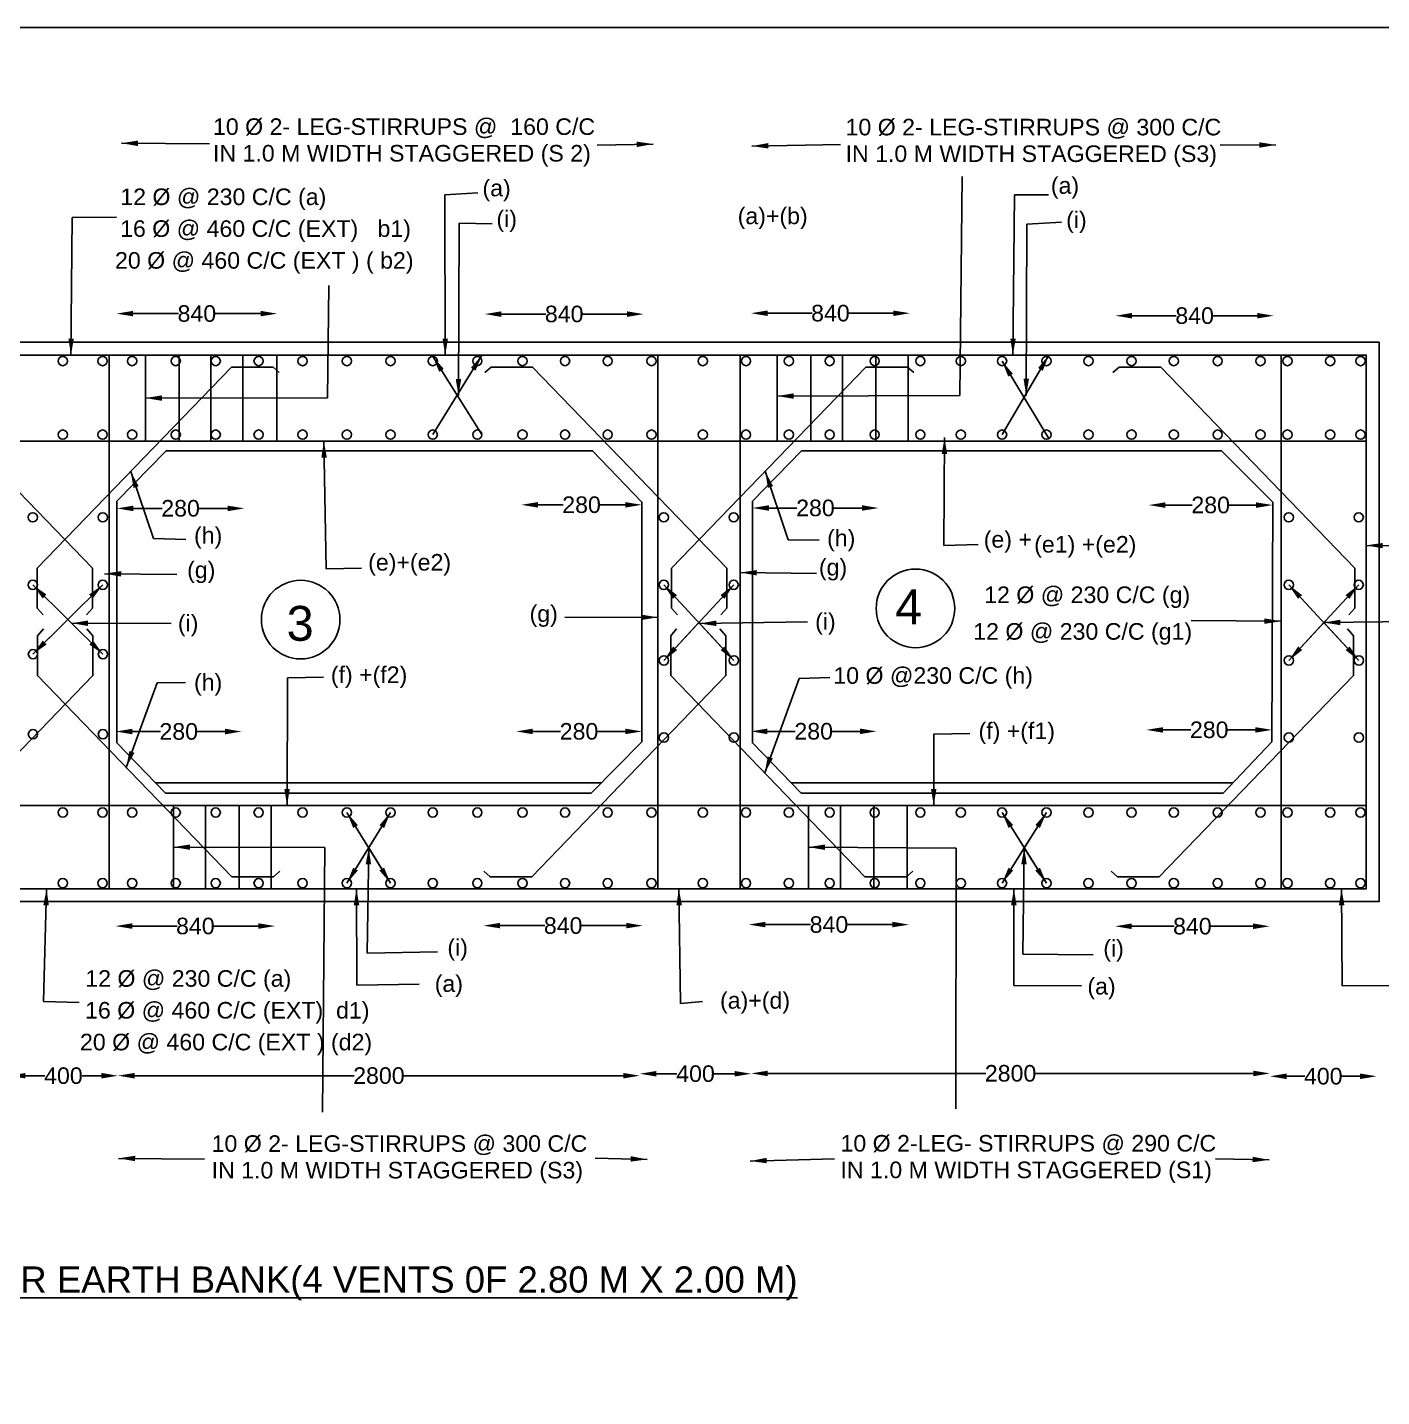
# Model space of a CAD drawing. Header units: millimetres. Extents: x 2123476 to 4268033, y 45589216 to 91252840.
# Drawn here: x 2142104 to 2157644, y 45613075 to 45628783 of the extents above; entities that cross this region are included whole.
import ezdxf

# ---------------------------------------------------------------- set-up
doc = ezdxf.new("R2010")
doc.units = ezdxf.units.MM
doc.header["$MEASUREMENT"] = 0
doc.header["$PDMODE"] = 32
doc.header["$PDSIZE"] = 300
for name, color, linetype in [('DIMENSION', 7, 'Continuous'), ('DRAWING', 2, 'Continuous'), ('TEXT', 7, 'Continuous')]:
    doc.layers.add(name, color=color, linetype=linetype)
doc.styles.get("Standard").update_dxf_attribs({"font": 'arial.ttf', "height": 190})
doc.dimstyles.get("Standard").update_dxf_attribs({"dimtxt": 190, "dimasz": 190, "dimexe": 0.18, "dimexo": 0.0625, "dimgap": 0.09, "dimtad": 0, "dimdec": 0, "dimzin": 0, "dimdsep": 46, "dimtxsty": 'Standard', "dimcen": 0.09, "dimse1": 1, "dimse2": 1, "dimadec": 0, "dimazin": 0, "dimtfac": 1, "dimtdec": 0, "dimtofl": 0, "dimtmove": 0, "dimatfit": 3, "dimfxl": 1, "dimtolj": 1, "dimtzin": 0, "dimarcsym": 0})

# ---------------------------------------------------------------- blocks, each defined once
blk = doc.blocks.new('*D63')
at = {"layer": 'Defpoints', "color": 0, "transparency": 16777216}
for p in [(2143131, 45623325), (2144594, 45623307), (2144594, 45623265)]:
    blk.add_point(p, dxfattribs=at)
at = {"layer": 'TEXT', "color": 0, "lineweight": -2, "transparency": 16777216}
for p, q in [((2143321, 45623265), (2143651, 45623265)), ((2144404, 45623265), (2144074, 45623265))]:
    blk.add_line(p, q, dxfattribs=at)
at = {"layer": 'TEXT', "color": 0, "transparency": 16777216}
for points in [[(2143321, 45623296), (2143321, 45623233), (2143131, 45623265)], [(2144404, 45623296), (2144404, 45623233), (2144594, 45623265)]]:
    blk.add_solid(points, dxfattribs=at)
at = {"layer": 'TEXT', "color": 0, "transparency": 16777216, "insert": (2143862, 45623265), "char_height": 190, "attachment_point": 5}
blk.add_mtext('\\A1;280', dxfattribs=at)
blk = doc.blocks.new('*D64')
at = {"layer": 'Defpoints', "color": 0, "transparency": 16777216}
for p in [(2147772, 45623306), (2149154, 45623306), (2149154, 45623306)]:
    blk.add_point(p, dxfattribs=at)
at = {"layer": 'TEXT', "color": 0, "lineweight": -2, "transparency": 16777216}
for p, q in [((2147962, 45623306), (2148252, 45623306)), ((2148964, 45623306), (2148674, 45623306))]:
    blk.add_line(p, q, dxfattribs=at)
at = {"layer": 'TEXT', "color": 0, "transparency": 16777216}
for points in [[(2147962, 45623337), (2147962, 45623274), (2147772, 45623306)], [(2148964, 45623337), (2148964, 45623274), (2149154, 45623306)]]:
    blk.add_solid(points, dxfattribs=at)
at = {"layer": 'TEXT', "color": 0, "transparency": 16777216, "insert": (2148463, 45623306), "char_height": 190, "attachment_point": 5}
blk.add_mtext('\\A1;280', dxfattribs=at)
blk = doc.blocks.new('*D65')
at = {"layer": 'Defpoints', "color": 0, "transparency": 16777216}
for p in [(2150423, 45623306), (2151871, 45623294), (2151871, 45623269)]:
    blk.add_point(p, dxfattribs=at)
at = {"layer": 'TEXT', "color": 0, "lineweight": -2, "transparency": 16777216}
for p, q in [((2150613, 45623269), (2150935, 45623269)), ((2151681, 45623269), (2151358, 45623269))]:
    blk.add_line(p, q, dxfattribs=at)
at = {"layer": 'TEXT', "color": 0, "transparency": 16777216}
for points in [[(2150613, 45623301), (2150613, 45623238), (2150423, 45623269)], [(2151681, 45623301), (2151681, 45623238), (2151871, 45623269)]]:
    blk.add_solid(points, dxfattribs=at)
at = {"layer": 'TEXT', "color": 0, "transparency": 16777216, "insert": (2151147, 45623269), "char_height": 190, "attachment_point": 5}
blk.add_mtext('\\A1;280', dxfattribs=at)
blk = doc.blocks.new('*D66')
at = {"layer": 'Defpoints', "color": 0, "transparency": 16777216}
for p in [(2154590, 45625475), (2156406, 45625480), (2156406, 45625475)]:
    blk.add_point(p, dxfattribs=at)
at = {"layer": 'TEXT', "color": 0, "lineweight": -2, "transparency": 16777216}
for p, q in [((2154780, 45625475), (2155288, 45625475)), ((2156216, 45625475), (2155707, 45625475))]:
    blk.add_line(p, q, dxfattribs=at)
at = {"layer": 'TEXT', "color": 0, "transparency": 16777216}
for points in [[(2154780, 45625507), (2154780, 45625444), (2154590, 45625475)], [(2156216, 45625507), (2156216, 45625444), (2156406, 45625475)]]:
    blk.add_solid(points, dxfattribs=at)
at = {"layer": 'TEXT', "color": 0, "transparency": 16777216, "insert": (2155498, 45625475), "char_height": 190, "attachment_point": 5}
blk.add_mtext('\\A1;840', dxfattribs=at)
blk = doc.blocks.new('*D67')
at = {"layer": 'Defpoints', "color": 0, "transparency": 16777216}
for p in [(2150407, 45625470), (2152231, 45625504), (2152231, 45625462)]:
    blk.add_point(p, dxfattribs=at)
at = {"layer": 'TEXT', "color": 0, "lineweight": -2, "transparency": 16777216}
for p, q in [((2150597, 45625504), (2151109, 45625504)), ((2152041, 45625504), (2151529, 45625504))]:
    blk.add_line(p, q, dxfattribs=at)
at = {"layer": 'TEXT', "color": 0, "transparency": 16777216}
for points in [[(2150597, 45625535), (2150597, 45625472), (2150407, 45625504)], [(2152041, 45625535), (2152041, 45625472), (2152231, 45625504)]]:
    blk.add_solid(points, dxfattribs=at)
at = {"layer": 'TEXT', "color": 0, "transparency": 16777216, "insert": (2151319, 45625504), "char_height": 190, "attachment_point": 5}
blk.add_mtext('\\A1;840', dxfattribs=at)
blk = doc.blocks.new('*D68')
at = {"layer": 'Defpoints', "color": 0, "transparency": 16777216}
for p in [(2143127, 45625484), (2144971, 45625499), (2144971, 45625469)]:
    blk.add_point(p, dxfattribs=at)
at = {"layer": 'TEXT', "color": 0, "lineweight": -2, "transparency": 16777216}
for p, q in [((2143317, 45625499), (2143839, 45625499)), ((2144781, 45625499), (2144259, 45625499))]:
    blk.add_line(p, q, dxfattribs=at)
at = {"layer": 'TEXT', "color": 0, "transparency": 16777216}
for points in [[(2143317, 45625531), (2143317, 45625468), (2143127, 45625499)], [(2144781, 45625531), (2144781, 45625468), (2144971, 45625499)]]:
    blk.add_solid(points, dxfattribs=at)
at = {"layer": 'TEXT', "color": 0, "transparency": 16777216, "insert": (2144049, 45625499), "char_height": 190, "attachment_point": 5}
blk.add_mtext('\\A1;840', dxfattribs=at)
blk = doc.blocks.new('*D78')
at = {"layer": 'Defpoints', "color": 0, "transparency": 16777216}
for p in [(2143120, 45620708), (2144562, 45620708), (2144562, 45620705)]:
    blk.add_point(p, dxfattribs=at)
at = {"layer": 'TEXT', "color": 0, "lineweight": -2, "transparency": 16777216}
for p, q in [((2143310, 45620705), (2143630, 45620705)), ((2144372, 45620705), (2144052, 45620705))]:
    blk.add_line(p, q, dxfattribs=at)
at = {"layer": 'TEXT', "color": 0, "transparency": 16777216}
for points in [[(2143310, 45620737), (2143310, 45620673), (2143120, 45620705)], [(2144372, 45620737), (2144372, 45620673), (2144562, 45620705)]]:
    blk.add_solid(points, dxfattribs=at)
at = {"layer": 'TEXT', "color": 0, "transparency": 16777216, "insert": (2143841, 45620705), "char_height": 190, "attachment_point": 5}
blk.add_mtext('\\A1;280', dxfattribs=at)
blk = doc.blocks.new('*D79')
at = {"layer": 'Defpoints', "color": 0, "transparency": 16777216}
for p in [(2147713, 45620709), (2149156, 45620709), (2149156, 45620706)]:
    blk.add_point(p, dxfattribs=at)
at = {"layer": 'TEXT', "color": 0, "lineweight": -2, "transparency": 16777216}
for p, q in [((2147903, 45620706), (2148223, 45620706)), ((2148966, 45620706), (2148646, 45620706))]:
    blk.add_line(p, q, dxfattribs=at)
at = {"layer": 'TEXT', "color": 0, "transparency": 16777216}
for points in [[(2147903, 45620738), (2147903, 45620675), (2147713, 45620706)], [(2148966, 45620738), (2148966, 45620675), (2149156, 45620706)]]:
    blk.add_solid(points, dxfattribs=at)
at = {"layer": 'TEXT', "color": 0, "transparency": 16777216, "insert": (2148434, 45620706), "char_height": 190, "attachment_point": 5}
blk.add_mtext('\\A1;280', dxfattribs=at)
blk = doc.blocks.new('*D80')
at = {"layer": 'Defpoints', "color": 0, "transparency": 16777216}
for p in [(2150406, 45620709), (2151848, 45620709), (2151848, 45620707)]:
    blk.add_point(p, dxfattribs=at)
at = {"layer": 'TEXT', "color": 0, "lineweight": -2, "transparency": 16777216}
for p, q in [((2150596, 45620707), (2150916, 45620707)), ((2151658, 45620707), (2151339, 45620707))]:
    blk.add_line(p, q, dxfattribs=at)
at = {"layer": 'TEXT', "color": 0, "transparency": 16777216}
for points in [[(2150596, 45620739), (2150596, 45620675), (2150406, 45620707)], [(2151658, 45620739), (2151658, 45620675), (2151848, 45620707)]]:
    blk.add_solid(points, dxfattribs=at)
at = {"layer": 'TEXT', "color": 0, "transparency": 16777216, "insert": (2151127, 45620707), "char_height": 190, "attachment_point": 5}
blk.add_mtext('\\A1;280', dxfattribs=at)
blk = doc.blocks.new('*D81')
at = {"layer": 'Defpoints', "color": 0, "transparency": 16777216}
for p in [(2154944, 45620726), (2156386, 45620726), (2156386, 45620724)]:
    blk.add_point(p, dxfattribs=at)
at = {"layer": 'TEXT', "color": 0, "lineweight": -2, "transparency": 16777216}
for p, q in [((2155134, 45620724), (2155454, 45620724)), ((2156196, 45620724), (2155876, 45620724))]:
    blk.add_line(p, q, dxfattribs=at)
at = {"layer": 'TEXT', "color": 0, "transparency": 16777216}
for points in [[(2155134, 45620755), (2155134, 45620692), (2154944, 45620724)], [(2156196, 45620755), (2156196, 45620692), (2156386, 45620724)]]:
    blk.add_solid(points, dxfattribs=at)
at = {"layer": 'TEXT', "color": 0, "transparency": 16777216, "insert": (2155665, 45620724), "char_height": 190, "attachment_point": 5}
blk.add_mtext('\\A1;280', dxfattribs=at)
blk = doc.blocks.new('*D83')
at = {"layer": 'Defpoints', "color": 0, "transparency": 16777216}
for p in [(2143117, 45618473), (2144946, 45618473), (2144946, 45618469)]:
    blk.add_point(p, dxfattribs=at)
at = {"layer": 'TEXT', "color": 0, "lineweight": -2, "transparency": 16777216}
for p, q in [((2143307, 45618473), (2143822, 45618473)), ((2144756, 45618473), (2144241, 45618473))]:
    blk.add_line(p, q, dxfattribs=at)
at = {"layer": 'TEXT', "color": 0, "transparency": 16777216}
for points in [[(2143307, 45618505), (2143307, 45618442), (2143117, 45618473)], [(2144756, 45618505), (2144756, 45618442), (2144946, 45618473)]]:
    blk.add_solid(points, dxfattribs=at)
at = {"layer": 'TEXT', "color": 0, "transparency": 16777216, "insert": (2144032, 45618473), "char_height": 190, "attachment_point": 5}
blk.add_mtext('\\A1;840', dxfattribs=at)
blk = doc.blocks.new('*D84')
at = {"layer": 'Defpoints', "color": 0, "transparency": 16777216}
for p in [(2147338, 45618478), (2149167, 45618478), (2149167, 45618473)]:
    blk.add_point(p, dxfattribs=at)
at = {"layer": 'TEXT', "color": 0, "lineweight": -2, "transparency": 16777216}
for p, q in [((2147528, 45618478), (2148043, 45618478)), ((2148977, 45618478), (2148462, 45618478))]:
    blk.add_line(p, q, dxfattribs=at)
at = {"layer": 'TEXT', "color": 0, "transparency": 16777216}
for points in [[(2147528, 45618510), (2147528, 45618447), (2147338, 45618478)], [(2148977, 45618510), (2148977, 45618447), (2149167, 45618478)]]:
    blk.add_solid(points, dxfattribs=at)
at = {"layer": 'TEXT', "color": 0, "transparency": 16777216, "insert": (2148252, 45618478), "char_height": 190, "attachment_point": 5}
blk.add_mtext('\\A1;840', dxfattribs=at)
blk = doc.blocks.new('*D85')
at = {"layer": 'Defpoints', "color": 0, "transparency": 16777216}
for p in [(2154585, 45618471), (2154585, 45618471), (2156359, 45618478)]:
    blk.add_point(p, dxfattribs=at)
at = {"layer": 'TEXT', "color": 0, "lineweight": -2, "transparency": 16777216}
for p, q in [((2154775, 45618471), (2155262, 45618471)), ((2156169, 45618471), (2155682, 45618471))]:
    blk.add_line(p, q, dxfattribs=at)
at = {"layer": 'TEXT', "color": 0, "transparency": 16777216}
for points in [[(2154775, 45618503), (2154775, 45618439), (2154585, 45618471)], [(2156169, 45618503), (2156169, 45618439), (2156359, 45618471)]]:
    blk.add_solid(points, dxfattribs=at)
at = {"layer": 'TEXT', "color": 0, "transparency": 16777216, "insert": (2155472, 45618471), "char_height": 190, "attachment_point": 5}
blk.add_mtext('\\A1;840', dxfattribs=at)
blk = doc.blocks.new('*D86')
at = {"layer": 'Defpoints', "color": 0, "transparency": 16777216}
for p in [(2150382, 45618490), (2150382, 45618490), (2152221, 45618471)]:
    blk.add_point(p, dxfattribs=at)
at = {"layer": 'TEXT', "color": 0, "lineweight": -2, "transparency": 16777216}
for p, q in [((2150572, 45618490), (2151092, 45618490)), ((2152031, 45618490), (2151512, 45618490))]:
    blk.add_line(p, q, dxfattribs=at)
at = {"layer": 'TEXT', "color": 0, "transparency": 16777216}
for points in [[(2150572, 45618522), (2150572, 45618459), (2150382, 45618490)], [(2152031, 45618522), (2152031, 45618459), (2152221, 45618490)]]:
    blk.add_solid(points, dxfattribs=at)
at = {"layer": 'TEXT', "color": 0, "transparency": 16777216, "insert": (2151302, 45618490), "char_height": 190, "attachment_point": 5}
blk.add_mtext('\\A1;840', dxfattribs=at)
blk = doc.blocks.new('*D123')
at = {"layer": 'Defpoints', "color": 0, "transparency": 16777216}
for p in [(2147352, 45625460), (2149176, 45625494), (2149176, 45625452)]:
    blk.add_point(p, dxfattribs=at)
at = {"layer": 'TEXT', "color": 0, "lineweight": -2, "transparency": 16777216}
for p, q in [((2147542, 45625494), (2148054, 45625494)), ((2148986, 45625494), (2148474, 45625494))]:
    blk.add_line(p, q, dxfattribs=at)
at = {"layer": 'TEXT', "color": 0, "transparency": 16777216}
for points in [[(2147542, 45625525), (2147542, 45625462), (2147352, 45625494)], [(2148986, 45625525), (2148986, 45625462), (2149176, 45625494)]]:
    blk.add_solid(points, dxfattribs=at)
at = {"layer": 'TEXT', "color": 0, "transparency": 16777216, "insert": (2148264, 45625494), "char_height": 190, "attachment_point": 5}
blk.add_mtext('\\A1;840', dxfattribs=at)
blk = doc.blocks.new('*D128')
at = {"layer": 'Defpoints', "color": 0, "transparency": 16777216}
for p in [(2141892, 45616845), (2143144, 45616816), (2143144, 45616756)]:
    blk.add_point(p, dxfattribs=at)
at = {"layer": 'DIMENSION', "color": 0, "lineweight": -2, "transparency": 16777216}
for p, q in [((2142082, 45616756), (2142305, 45616756)), ((2142954, 45616756), (2142732, 45616756))]:
    blk.add_line(p, q, dxfattribs=at)
at = {"layer": 'DIMENSION', "color": 0, "transparency": 16777216}
for points in [[(2142082, 45616788), (2142082, 45616725), (2141892, 45616756)], [(2142954, 45616788), (2142954, 45616725), (2143144, 45616756)]]:
    blk.add_solid(points, dxfattribs=at)
at = {"layer": 'DIMENSION', "color": 0, "transparency": 16777216, "insert": (2142518, 45616756), "char_height": 190, "attachment_point": 5}
blk.add_mtext('\\A1;400', dxfattribs=at)
blk = doc.blocks.new('*D129')
at = {"layer": 'Defpoints', "color": 0, "transparency": 16777216}
for p in [(2143144, 45616756), (2149132, 45616757), (2149132, 45616757)]:
    blk.add_point(p, dxfattribs=at)
at = {"layer": 'DIMENSION', "color": 0, "lineweight": -2, "transparency": 16777216}
for p, q in [((2143334, 45616757), (2145853, 45616757)), ((2148942, 45616757), (2146423, 45616757))]:
    blk.add_line(p, q, dxfattribs=at)
at = {"layer": 'DIMENSION', "color": 0, "transparency": 16777216}
for points in [[(2143334, 45616788), (2143334, 45616725), (2143144, 45616757)], [(2148942, 45616788), (2148942, 45616725), (2149132, 45616757)]]:
    blk.add_solid(points, dxfattribs=at)
at = {"layer": 'DIMENSION', "color": 0, "transparency": 16777216, "insert": (2146138, 45616757), "char_height": 190, "attachment_point": 5}
blk.add_mtext('\\A1;2800', dxfattribs=at)
blk = doc.blocks.new('*D130')
at = {"layer": 'Defpoints', "color": 0, "transparency": 16777216}
for p in [(2150409, 45616779), (2149132, 45616757), (2150409, 45616749)]:
    blk.add_point(p, dxfattribs=at)
at = {"layer": 'DIMENSION', "color": 0, "lineweight": -2, "transparency": 16777216}
for p, q in [((2149322, 45616779), (2149557, 45616779)), ((2150219, 45616779), (2149984, 45616779))]:
    blk.add_line(p, q, dxfattribs=at)
at = {"layer": 'DIMENSION', "color": 0, "transparency": 16777216}
for points in [[(2149322, 45616811), (2149322, 45616747), (2149132, 45616779)], [(2150219, 45616811), (2150219, 45616747), (2150409, 45616779)]]:
    blk.add_solid(points, dxfattribs=at)
at = {"layer": 'DIMENSION', "color": 0, "transparency": 16777216, "insert": (2149771, 45616779), "char_height": 190, "attachment_point": 5}
blk.add_mtext('\\A1;400', dxfattribs=at)
blk = doc.blocks.new('*D131')
at = {"layer": 'Defpoints', "color": 0, "transparency": 16777216}
for p in [(2150409, 45616779), (2156363, 45616783), (2156363, 45616774)]:
    blk.add_point(p, dxfattribs=at)
at = {"layer": 'DIMENSION', "color": 0, "lineweight": -2, "transparency": 16777216}
for p, q in [((2150599, 45616783), (2153101, 45616783)), ((2156173, 45616783), (2153671, 45616783))]:
    blk.add_line(p, q, dxfattribs=at)
at = {"layer": 'DIMENSION', "color": 0, "transparency": 16777216}
for points in [[(2150599, 45616814), (2150599, 45616751), (2150409, 45616783)], [(2156173, 45616814), (2156173, 45616751), (2156363, 45616783)]]:
    blk.add_solid(points, dxfattribs=at)
at = {"layer": 'DIMENSION', "color": 0, "transparency": 16777216, "insert": (2153386, 45616783), "char_height": 190, "attachment_point": 5}
blk.add_mtext('\\A1;2800', dxfattribs=at)
blk = doc.blocks.new('*D132')
at = {"layer": 'Defpoints', "color": 0, "transparency": 16777216}
for p in [(2156363, 45616774), (2157585, 45616750), (2157585, 45616750)]:
    blk.add_point(p, dxfattribs=at)
at = {"layer": 'DIMENSION', "color": 0, "lineweight": -2, "transparency": 16777216}
for p, q in [((2156553, 45616750), (2156761, 45616750)), ((2157395, 45616750), (2157188, 45616750))]:
    blk.add_line(p, q, dxfattribs=at)
at = {"layer": 'DIMENSION', "color": 0, "transparency": 16777216}
for points in [[(2156553, 45616782), (2156553, 45616718), (2156363, 45616750)], [(2157395, 45616782), (2157395, 45616718), (2157585, 45616750)]]:
    blk.add_solid(points, dxfattribs=at)
at = {"layer": 'DIMENSION', "color": 0, "transparency": 16777216, "insert": (2156974, 45616750), "char_height": 190, "attachment_point": 5}
blk.add_mtext('\\A1;400', dxfattribs=at)
blk = doc.blocks.new('*D142')
at = {"layer": 'Defpoints', "color": 0, "transparency": 16777216}
for p in [(2154971, 45623288), (2156394, 45623303), (2156394, 45623283)]:
    blk.add_point(p, dxfattribs=at)
at = {"layer": 'DIMENSION', "color": 0, "lineweight": -2, "transparency": 16777216}
for p, q in [((2155161, 45623303), (2155471, 45623303)), ((2156204, 45623303), (2155893, 45623303))]:
    blk.add_line(p, q, dxfattribs=at)
at = {"layer": 'DIMENSION', "color": 0, "transparency": 16777216}
for points in [[(2155161, 45623334), (2155161, 45623271), (2154971, 45623303)], [(2156204, 45623334), (2156204, 45623271), (2156394, 45623303)]]:
    blk.add_solid(points, dxfattribs=at)
at = {"layer": 'DIMENSION', "color": 0, "transparency": 16777216, "insert": (2155682, 45623303), "char_height": 190, "attachment_point": 5}
blk.add_mtext('\\A1;280', dxfattribs=at)

msp = doc.modelspace()

# ---------------------------------------------------------------- linework, layer by layer
at = {"layer": 'DIMENSION', "color": 0}
msp.add_lwpolyline([(2176424.6, 45589216), (2123475.5, 45589216), (2123475.5, 45628783), (2176424.6, 45628783)], close=True, dxfattribs=at)
for centre in [(2145240.1, 45621988.8), (2152294.6, 45622117.9)]:
    msp.add_circle(centre, 451, dxfattribs=at)
at = {"layer": 'DRAWING', "color": 0}
for points in [[(2127484.4, 45625171.1), (2157614.5, 45625171.1), (2157614.5, 45618754), (2127484.4, 45618754)], [(2127632.4, 45625023.1), (2157466.6, 45625023.1), (2157466.6, 45618901.9), (2127632.4, 45618901.9)]]:
    msp.add_lwpolyline(points, close=True, dxfattribs=at)
for points in [[(2143041.8, 45625023.1), (2143041.8, 45618901.9)], [(2143458.2, 45625023.1), (2143458.2, 45624037.2)], [(2143846.8, 45625023.1), (2143846.8, 45624037.2)], [(2144209.4, 45625023.1), (2144209.4, 45624037.2)], [(2144577.8, 45625023.1), (2144577.8, 45624037.2)], [(2144964.9, 45625023.1), (2144964.9, 45624037.2)], [(2149337.5, 45625023.1), (2149337.5, 45618901.9)], [(2150284.1, 45625023.1), (2150284.1, 45618901.9)], [(2150707.9, 45625023.1), (2150707.9, 45624037.2)], [(2151093.3, 45625023.1), (2151093.3, 45624037.2)], [(2151455.8, 45625023.1), (2151455.8, 45624037.2)], [(2151841.3, 45625023.1), (2151841.3, 45624037.2)], [(2152212.3, 45625023.1), (2152212.3, 45624037.2)], [(2156489.4, 45625023.1), (2156489.4, 45618901.9)], [(2142783, 45622042.7), (2142851.8, 45622120.5), (2142851.8, 45622578.1), (2140623.2, 45624886.1), (2140145.4, 45624886.1), (2140074.4, 45624822.4)], [(2142286.8, 45622042.7), (2142218.1, 45622120.5), (2142218.1, 45622578.1), (2144446.6, 45624886.1), (2144924.5, 45624886.1), (2144995.4, 45624822.4)], [(2150062, 45622042.7), (2150130.7, 45622120.5), (2150130.7, 45622578.1), (2147902.1, 45624886.1), (2147424.3, 45624886.1), (2147353.4, 45624822.4)], [(2149565.7, 45622042.7), (2149497, 45622120.5), (2149497, 45622578.1), (2151725.6, 45624886.1), (2152203.4, 45624886.1), (2152274.4, 45624822.4)], [(2157268.6, 45622042.7), (2157337.3, 45622120.5), (2157337.3, 45622578.1), (2155108.7, 45624886.1), (2154630.9, 45624886.1), (2154559.9, 45624822.4)], [(2127632.4, 45624037.2), (2157466.6, 45624037.2)], [(2143131, 45623347.7), (2143131, 45620574.7), (2143690.3, 45619998), (2148572.8, 45619998), (2149153.6, 45620587.9), (2149153.6, 45623337.7), (2148589, 45623926.6), (2143695.9, 45623926.6), (2143131, 45623347.7)], [(2150422.9, 45623347.7), (2150422.9, 45620574.7), (2150982.2, 45619998), (2155825.3, 45619998), (2156384.7, 45620587.9), (2156393.7, 45623337.7), (2155807.3, 45623926.6), (2150987.7, 45623926.6), (2150422.9, 45623347.7)], [(2142786.9, 45621882), (2142855.7, 45621804.2), (2142855.7, 45621346.6), (2140627.1, 45619038.6), (2140149.2, 45619038.6), (2140078.3, 45619102.2)], [(2142290.7, 45621882), (2142221.9, 45621804.2), (2142221.9, 45621346.6), (2144450.5, 45619038.6), (2144928.4, 45619038.6), (2144999.3, 45619102.2)], [(2150050.8, 45621882), (2150119.5, 45621804.2), (2150119.5, 45621346.6), (2147890.9, 45619038.6), (2147413.1, 45619038.6), (2147342.1, 45619102.2)], [(2149554.5, 45621882), (2149485.8, 45621804.2), (2149485.8, 45621346.6), (2151714.4, 45619038.6), (2152192.2, 45619038.6), (2152263.2, 45619102.2)], [(2157250.5, 45621882), (2157319.2, 45621804.2), (2157319.2, 45621346.6), (2155090.6, 45619038.6), (2154612.8, 45619038.6), (2154541.8, 45619102.2)], [(2143576.2, 45620115.7), (2148689.5, 45620116.6)], [(2150868.1, 45620115.7), (2155937.7, 45620116.6)], [(2127632.4, 45619856.2), (2157466.6, 45619856.2)], [(2143781, 45619856.2), (2143781, 45618901.9)], [(2144148.7, 45619856.2), (2144148.7, 45618901.9)], [(2144534.5, 45619856.2), (2144534.5, 45618901.9)], [(2144900.7, 45619856.2), (2144900.7, 45618901.9)], [(2151066.1, 45619856.2), (2151066.1, 45618901.9)], [(2151435.7, 45619856.2), (2151435.7, 45618901.9)], [(2151816.9, 45619856.2), (2151816.9, 45618901.9)], [(2152198, 45619856.2), (2152198, 45618901.9)]]:
    msp.add_lwpolyline(points, dxfattribs=at)
for centre in [(2142510.1, 45624955.4), (2142967.1, 45624955.4), (2143305.9, 45624955.4), (2143806.3, 45624955.4), (2144265.4, 45624955.4), (2144757.9, 45624955.4), (2145262.2, 45624955.4), (2145770.4, 45624955.4), (2146270.8, 45624955.4), (2146755.4, 45624955.4), (2147267.6, 45624955.4), (2147784.7, 45624955.4), (2148273.7, 45624955.4), (2148762.7, 45624955.4), (2149265.9, 45624955.4), (2149854.1, 45624955.4), (2150350.2, 45624955.4), (2150842.8, 45624955.4), (2151310.1, 45624955.4), (2151826.6, 45624955.4), (2152350.5, 45624955.4), (2152815.3, 45624955.4), (2153287.9, 45624955.4), (2153797.8, 45624955.4), (2154279.7, 45624955.4), (2154774, 45624955.4), (2155258.6, 45624955.4), (2155762.2, 45624955.4), (2156253.4, 45624955.4), (2156562.9, 45624955.4), (2157054.1, 45624955.4), (2157401.9, 45624955.4), (2142510.1, 45624110.9), (2142967.1, 45624110.9), (2143305.9, 45624110.9), (2143806.3, 45624110.9), (2144265.4, 45624110.9), (2144757.9, 45624110.9), (2145262.2, 45624110.9), (2145770.4, 45624110.9), (2146270.8, 45624110.9), (2146755.4, 45624110.9), (2147267.6, 45624110.9), (2147784.7, 45624110.9), (2148273.7, 45624110.9), (2148762.7, 45624110.9), (2149265.9, 45624110.9), (2149854.1, 45624110.9), (2150350.2, 45624110.9), (2150842.8, 45624110.9), (2151310.1, 45624110.9), (2151826.6, 45624110.9), (2152350.5, 45624110.9), (2152815.3, 45624110.9), (2153287.9, 45624110.9), (2153797.8, 45624110.9), (2154279.7, 45624110.9), (2154774, 45624110.9), (2155258.6, 45624110.9), (2155762.2, 45624110.9), (2156253.4, 45624110.9), (2156562.9, 45624110.9), (2157054.1, 45624110.9), (2157401.9, 45624110.9), (2142166, 45623162.3), (2142969.1, 45623162.3), (2149406.1, 45623162.3), (2150209.2, 45623162.3), (2156577.6, 45623162.3), (2157380.7, 45623162.3), (2142166, 45622388), (2142969.1, 45622388), (2149406.1, 45622388), (2150209.2, 45622388), (2156577.6, 45622388), (2157380.7, 45622388), (2142168.4, 45621592.6), (2142971.5, 45621592.6), (2149408.5, 45621520.8), (2150211.6, 45621520.8), (2156580, 45621520.8), (2157383.1, 45621520.8), (2142168.4, 45620673.5), (2142971.5, 45620673.5), (2149408.5, 45620635.2), (2150211.6, 45620635.2), (2156580, 45620635.2), (2157383.1, 45620635.2), (2142510.1, 45619776.2), (2142967.1, 45619776.2), (2143305.9, 45619776.2), (2143806.3, 45619776.2), (2144265.4, 45619776.2), (2144757.9, 45619776.2), (2145262.2, 45619776.2), (2145770.4, 45619776.2), (2146270.8, 45619776.2), (2146755.4, 45619776.2), (2147267.6, 45619776.2), (2147784.7, 45619776.2), (2148273.7, 45619776.2), (2148762.7, 45619776.2), (2149265.9, 45619776.2), (2149854.1, 45619776.2), (2150350.2, 45619776.2), (2150842.8, 45619776.2), (2151310.1, 45619776.2), (2151826.6, 45619776.2), (2152350.5, 45619776.2), (2152815.3, 45619776.2), (2153287.9, 45619776.2), (2153797.8, 45619776.2), (2154279.7, 45619776.2), (2154774, 45619776.2), (2155258.6, 45619776.2), (2155762.2, 45619776.2), (2156253.4, 45619776.2), (2156562.9, 45619776.2), (2157054.1, 45619776.2), (2157401.9, 45619776.2), (2142510.1, 45618965.4), (2142967.1, 45618965.4), (2143305.9, 45618965.4), (2143806.3, 45618965.4), (2144265.4, 45618965.4), (2144757.9, 45618965.4), (2145262.2, 45618965.4), (2145770.4, 45618965.4), (2146270.8, 45618965.4), (2146755.4, 45618965.4), (2147267.6, 45618965.4), (2147784.7, 45618965.4), (2148273.7, 45618965.4), (2148762.7, 45618965.4), (2149265.9, 45618965.4), (2149854.1, 45618965.4), (2150350.2, 45618965.4), (2150842.8, 45618965.4), (2151310.1, 45618965.4), (2151826.6, 45618965.4), (2152350.5, 45618965.4), (2152815.3, 45618965.4), (2153287.9, 45618965.4), (2153797.8, 45618965.4), (2154279.7, 45618965.4), (2154774, 45618965.4), (2155258.6, 45618965.4), (2155762.2, 45618965.4), (2156253.4, 45618965.4), (2156562.9, 45618965.4), (2157054.1, 45618965.4), (2157401.9, 45618965.4)]:
    msp.add_circle(centre, 53.3, dxfattribs=at)

# ---------------------------------------------------------------- texts
at = {"layer": 'DIMENSION', "color": 0}
msp.add_text('%%UR.C.C DETAILS OF BOX UNDER EARTH BANK(4 VENTS 0F 2.80 M X 2.00 M)', height=300, dxfattribs=at).set_placement((2136016.2, 45614268.3))
at = {"layer": 'TEXT', "color": 0}
for s, height, p in [('10 Ø 2- LEG-STIRRUPS @  160 C/C', 190, (2144234.2, 45627549.3)), ('10 Ø 2- LEG-STIRRUPS @ 300 C/C', 190, (2151492.6, 45627544.2)), ('IN 1.0 M WIDTH STAGGERED (S 2)', 190, (2144234.2, 45627244.1)), ('IN 1.0 M WIDTH STAGGERED (S3)', 190, (2151492.6, 45627239)), ('(a)', 190, (2147326.2, 45626845.2)), ('(a)', 190, (2153848.2, 45626874.4)), ('12 Ø @ 230 C/C (a)', 190, (2143170.8, 45626744.5)), ('(i)', 190, (2147486.3, 45626492.3)), ('(a)+(b)', 190, (2150254.6, 45626525.4)), ('(i)', 190, (2154023.7, 45626480.2)), ('16 Ø @ 460 C/C (EXT)   b1)', 190, (2143168.3, 45626379.7)), ('20 Ø @ 460 C/C (EXT ) ( b2)', 190, (2143110, 45626015)), ('(h)', 190, (2144016.5, 45622860.2)), ('(h)', 190, (2151280.6, 45622829.4)), ('(e) +', 190, (2153077.8, 45622814.1)), ('(e1) +(e2)', 190, (2153657, 45622758)), ('(e)+(e2)', 190, (2146014.8, 45622551.6)), ('(g)', 190, (2143937.3, 45622464.6)), ('(g)', 190, (2151186.8, 45622494.8)), ('4', 400, (2152061.9, 45621936.4)), ('12 Ø @ 230 C/C (g)', 190, (2153082.9, 45622179.2)), ('3', 400, (2145079, 45621745.9)), ('(g)', 190, (2147866.6, 45621962.4)), ('(i)', 190, (2143831.2, 45621854)), ('(i)', 190, (2151143.6, 45621872.9)), ('12 Ø @ 230 C/C (g1)', 190, (2152957.7, 45621758.4)), ('(h)', 190, (2144016.1, 45621174.8)), ('(f) +(f2)', 190, (2145586.6, 45621262.1)), ('10 Ø @230 C/C (h)', 190, (2151352.5, 45621252.5)), ('(f) +(f1)', 190, (2153018.4, 45620617.5)), ('(i)', 190, (2146923.6, 45618134.3)), ('(i)', 190, (2154449.9, 45618122.9)), ('12 Ø @ 230 C/C (a)', 190, (2142768.8, 45617777.1)), ('(a)', 190, (2146778.6, 45617718.4)), ('(a)', 190, (2154267.6, 45617688.3)), ('(a)+(d)', 190, (2150052.1, 45617525.8)), ('16 Ø @ 460 C/C (EXT)  d1)', 190, (2142766.3, 45617412.3)), ('20 Ø @ 460 C/C (EXT ) (d2)', 190, (2142708, 45617047.6)), ('10 Ø 2- LEG-STIRRUPS @ 300 C/C', 190, (2144218.5, 45615883.2)), ('10 Ø 2-LEG- STIRRUPS @ 290 C/C', 190, (2151434.5, 45615886.3)), ('IN 1.0 M WIDTH STAGGERED (S3)', 190, (2144218.5, 45615577.9)), ('IN 1.0 M WIDTH STAGGERED (S1)', 190, (2151434.5, 45615581.1))]:
    msp.add_text(s, height=height, dxfattribs=at).set_placement(p)

# ---------------------------------------------------------------- dimensions: what is measured, and where the dimension line sits
at = {"layer": 'DIMENSION', "color": 0}
for base, p1, p2, text, picture, middle in [((2156393.5, 45623302.7), (2154970.6, 45623288), (2156393.5, 45623283.3), '280', '*D142', (2155682.1, 45623302.7)), ((2143143.9, 45616756.2), (2141892.2, 45616845.3), (2143143.9, 45616815.5), '400', '*D128', (2142518.1, 45616756.2)), ((2149132.1, 45616756.8), (2143143.9, 45616756.2), (2149132.1, 45616756.8), '2800', '*D129', (2146138, 45616756.8)), ((2150409, 45616779), (2149132.1, 45616756.8), (2150409, 45616749.4), '400', '*D130', (2149770.5, 45616779)), ((2156363.3, 45616782.8), (2150409, 45616779), (2156363.3, 45616774.4), '2800', '*D131', (2153386.1, 45616782.8)), ((2157585.3, 45616749.8), (2156363.3, 45616774.4), (2157585.3, 45616749.8), '400', '*D132', (2156974.3, 45616749.8))]:
    dim = msp.add_linear_dim(base=base, p1=p1, p2=p2, text=text, dimstyle='Standard', dxfattribs=at)
    dim.commit()
    dim.dimension.update_dxf_attribs({"geometry": picture, "text_midpoint": middle})
at = {"layer": 'TEXT', "color": 0}
for base, p1, p2, text, picture, middle in [((2144970.8, 45625499.2), (2143127.4, 45625484.1), (2144970.8, 45625468.9), '840', '*D68', (2144049.1, 45625499.2)), ((2149175.8, 45625493.5), (2147352.4, 45625460.2), (2149175.8, 45625451.8), '840', '*D123', (2148264.1, 45625493.5)), ((2152230.8, 45625503.7), (2150407.3, 45625470.4), (2152230.8, 45625462), '840', '*D67', (2151319.1, 45625503.7)), ((2156405.8, 45625475.2), (2154589.6, 45625475.2), (2156405.8, 45625479.7), '840', '*D66', (2155497.7, 45625475.2)), ((2144593.9, 45623264.6), (2143131, 45623324.6), (2144593.9, 45623307.3), '280', '*D63', (2143862.5, 45623264.6)), ((2149153.6, 45623305.7), (2147772, 45623305.7), (2149153.6, 45623305.7), '280', '*D64', (2148462.8, 45623305.7)), ((2151870.5, 45623269.3), (2150422.9, 45623305.7), (2151870.5, 45623293.7), '280', '*D65', (2151146.7, 45623269.3)), ((2144562.2, 45620705), (2143119.9, 45620707.5), (2144562.2, 45620707.5), '280', '*D78', (2143841.1, 45620705)), ((2149155.6, 45620706.4), (2147713.3, 45620708.9), (2149155.6, 45620708.9), '280', '*D79', (2148434.5, 45620706.4)), ((2151848.4, 45620706.9), (2150406.1, 45620709.3), (2151848.4, 45620709.3), '280', '*D80', (2151127.2, 45620706.9)), ((2156386.1, 45620723.6), (2154943.8, 45620726.1), (2156386.1, 45620726.1), '280', '*D81', (2155665, 45620723.6)), ((2144945.8, 45618473.4), (2143117.3, 45618473.2), (2144945.8, 45618468.6), '840', '*D83', (2144031.5, 45618473.4)), ((2149166.6, 45618478.2), (2147338, 45618478), (2149166.6, 45618473.3), '840', '*D84', (2148252.3, 45618478.2)), ((2150382.4, 45618490.3), (2152221.3, 45618470.9), (2150382.4, 45618490.3), '840', '*D86', (2151301.9, 45618490.3)), ((2154584.9, 45618471.1), (2156359.3, 45618477.5), (2154584.9, 45618471.1), '840', '*D85', (2155472.1, 45618471.1))]:
    dim = msp.add_linear_dim(base=base, p1=p1, p2=p2, text=text, dimstyle='Standard', dxfattribs=at)
    dim.commit()
    dim.dimension.update_dxf_attribs({"geometry": picture, "text_midpoint": middle})

# ---------------------------------------------------------------- leaders
at = {"layer": 'DRAWING', "color": 0}
for points in [[(2142166, 45622388), (2142971.5, 45621592.6)], [(2142969.1, 45622388), (2142168.4, 45621592.6)], [(2149406.1, 45622388), (2150211.6, 45621520.8)], [(2150209.2, 45622388), (2149408.5, 45621520.8)], [(2156577.6, 45622388), (2157383.1, 45621520.8)], [(2157380.7, 45622388), (2156580, 45621520.8)], [(2142971.5, 45621592.6), (2142568.8, 45621990.2)], [(2142168.4, 45621592.6), (2142522.2, 45621944)], [(2149408.5, 45621520.8), (2149808.8, 45621954.4)], [(2150211.6, 45621520.8), (2149808.8, 45621954.4)], [(2156580, 45621520.8), (2156980.3, 45621954.4)], [(2157383.1, 45621520.8), (2156980.3, 45621954.4)], [(2146270.8, 45619776.2), (2145770.4, 45618965.4)], [(2145770.4, 45619776.2), (2146270.8, 45618965.4)], [(2153797.8, 45619776.2), (2153287.9, 45618965.4)], [(2153287.9, 45619776.2), (2153797.8, 45618965.4)], [(2145770.4, 45618965.4), (2146085.4, 45619475.8)], [(2153287.9, 45618965.4), (2153602, 45619464.9)], [(2146270.8, 45618965.4), (2146020.6, 45619370.8)], [(2153797.8, 45618965.4), (2153542.8, 45619370.8)]]:
    msp.add_leader(points, dimstyle='Standard', override={"dimgap": 0.09, "dimtad": 0}, dxfattribs=at)
at = {"layer": 'TEXT', "color": 0}
for points in [[(2143182.6, 45627454.4), (2144193.9, 45627446.9)], [(2149285.7, 45627444.9), (2148643.2, 45627432.6)], [(2156431.1, 45627434.8), (2155789.4, 45627430.7)], [(2150416.3, 45627421.5), (2151435.9, 45627438)], [(2150707.9, 45624553.1), (2152804, 45624559.6), (2152832.1, 45627072.6)], [(2146899.4, 45625023.1), (2146895.6, 45626861.5), (2147273.2, 45626884.1)], [(2153412.3, 45625023.1), (2153431.5, 45626862), (2153821.2, 45626863.7)], [(2142604.6, 45625023.1), (2142618.6, 45626602.7), (2143125.8, 45626605.6)], [(2147050.4, 45624558.8), (2147057.9, 45626537.7), (2147439.3, 45626530.1)], [(2153565, 45624561.5), (2153574, 45626526.4), (2153971.8, 45626547.6)], [(2143458.2, 45624530.2), (2145549.3, 45624534.9), (2145562.1, 45625820.1)], [(2147320.9, 45625023.1), (2146755.4, 45624110.9)], [(2146755.4, 45625008.7), (2147320.9, 45624110.9)], [(2153825.3, 45625023.1), (2153287.9, 45624110.9)], [(2153287.9, 45624955.4), (2153825.3, 45624065.3)], [(2145505.9, 45624037.2), (2145533.6, 45622573.1), (2145940.1, 45622580.1)], [(2152628, 45624077.3), (2152620.9, 45622838.2), (2153013.1, 45622852.5)], [(2150570.7, 45623690), (2150834.8, 45622902.3), (2151191.3, 45622898.7)], [(2143290.2, 45623688.4), (2143552.1, 45622918.6), (2143924.4, 45622907.5)], [(2157466.6, 45622840.9), (2158315, 45622825.2)], [(2142990.5, 45622515.9), (2143820.8, 45622507.3)], [(2150284.1, 45622528.9), (2151160, 45622516.7)], [(2142611.8, 45621947.8), (2143753.3, 45621945.5)], [(2149337.5, 45622014.7), (2148273.2, 45622018.2)], [(2149818.5, 45621944), (2151056.7, 45621962.5)], [(2156489.4, 45621969.9), (2155457.9, 45621979.6)], [(2156980.3, 45621954.4), (2158143.6, 45621969.9)], [(2143238.5, 45620293.8), (2143594.5, 45621263.4), (2143920.1, 45621267.4)], [(2145083.5, 45619856.2), (2145089.7, 45621321.9), (2145502.4, 45621329.8)], [(2150564.4, 45620229.6), (2150961.1, 45621313.3), (2151310.9, 45621325.5)], [(2152504.1, 45619856.2), (2152504.1, 45620676.4), (2152919.6, 45620682.4)], [(2143781, 45619379.1), (2145515.8, 45619375.5), (2145492.1, 45616339.1)], [(2146020.6, 45619370.8), (2146003.1, 45618162.8), (2146811.3, 45618178.1)], [(2151066.1, 45619379.1), (2152762, 45619366.5), (2152757.5, 45616377.4)], [(2153542.8, 45619370.8), (2153525.4, 45618152.2), (2154333, 45618142.2)], [(2142324.8, 45618901.9), (2142287.8, 45617607.8), (2142698.7, 45617595.5)], [(2145880.3, 45618901.9), (2145885.5, 45617795), (2146601.5, 45617805.2)], [(2149580.3, 45618901.9), (2149598.9, 45617583.4), (2149851.6, 45617608)], [(2153423.7, 45618901.9), (2153423.7, 45617792.1), (2154201.2, 45617785.9)], [(2157183.7, 45618901.9), (2157192.6, 45617788.2), (2158122.5, 45617792.6)], [(2143151.1, 45615808.6), (2144134.9, 45615799.9)], [(2149216.8, 45615796.9), (2148619, 45615812.5)], [(2150398.1, 45615778.1), (2151367.1, 45615804.8)], [(2156354.1, 45615791.1), (2155736.8, 45615804.2)]]:
    msp.add_leader(points, dimstyle='Standard', override={"dimgap": 0.09, "dimtad": 0}, dxfattribs=at)

doc.saveas('drawing.dxf')
